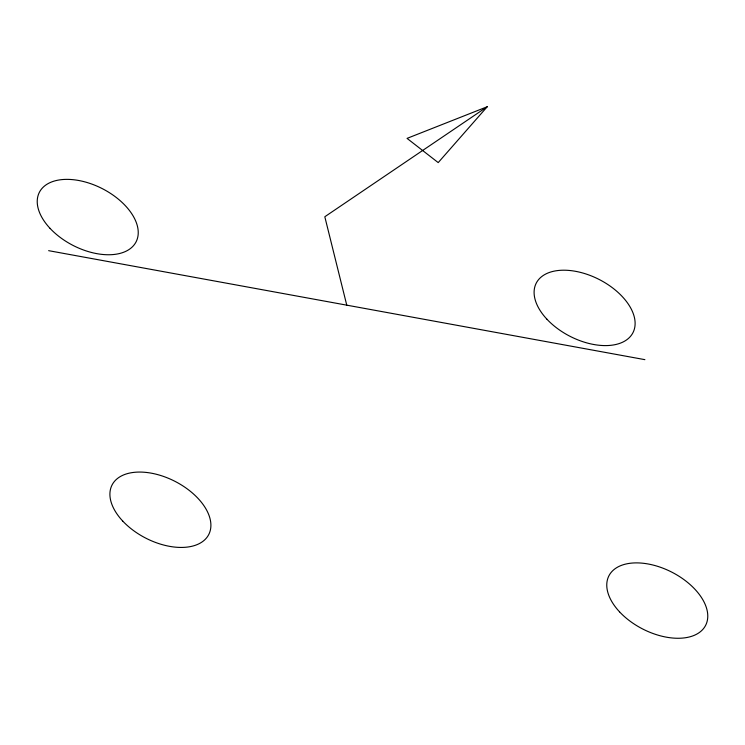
<?xml version="1.0" encoding="UTF-8"?>
<svg xmlns="http://www.w3.org/2000/svg" width="745" height="745" viewBox="0 0 745 745"><rect width="100%" height="100%" fill="white"/><g stroke="black" fill="none" stroke-linecap="round" stroke-linejoin="round"><path stroke-width="1.12" d="M487.23 106.74L438.209 162.606L407.049 138.384L487.23 106.74L324.811 216.748L346.76 305.161M48.639 250.665L644.891 359.658M122.701 521.034A54.338 31.942 27.1 0 0 208.358 535.255A54.338 31.942 27.1 0 0 150.136 472.963A54.338 31.942 27.1 0 0 122.701 521.034M619.57 611.868A54.338 31.942 27.1 0 0 705.226 626.089A54.338 31.942 27.1 0 0 647.005 563.788A54.338 31.942 27.1 0 0 619.57 611.868M50.036 228.352A54.338 31.942 27.1 0 0 135.692 242.572A54.338 31.942 27.1 0 0 77.471 180.271A54.338 31.942 27.1 0 0 50.036 228.352M546.904 319.186A54.338 31.942 27.1 0 0 632.57 333.406A54.338 31.942 27.1 0 0 574.339 271.106A54.338 31.942 27.1 0 0 546.904 319.186"/></g></svg>
